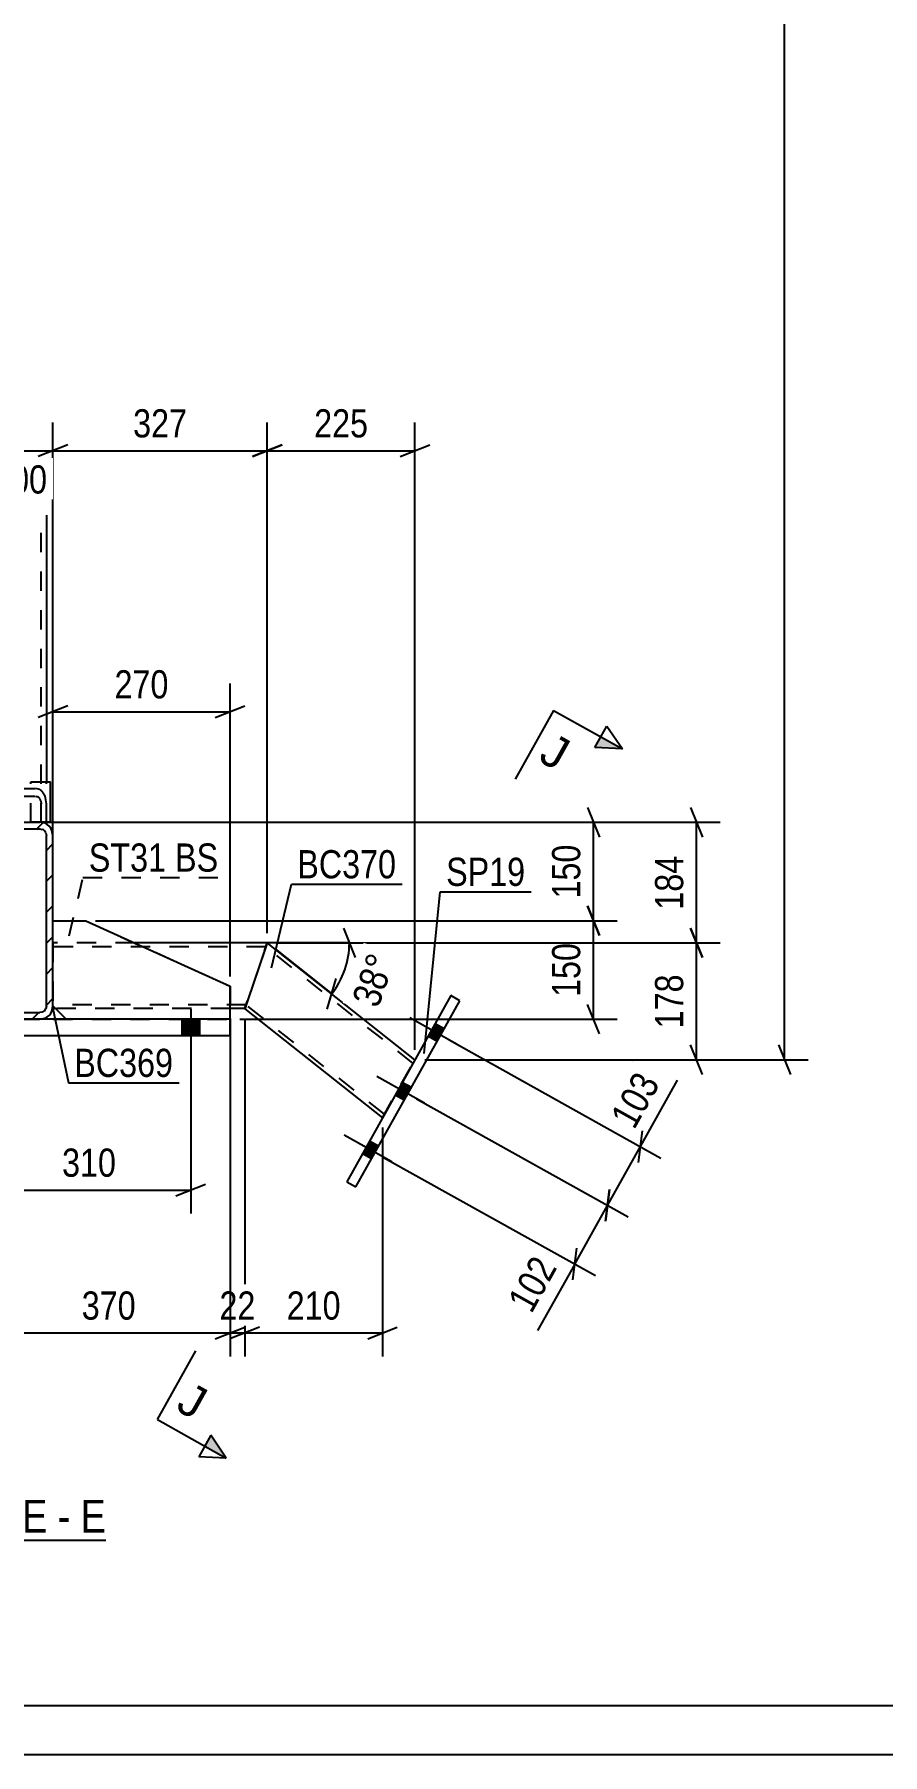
# Model space of a CAD drawing. Header units: millimetres. Extents: x -153 to 1036, y -682 to 159.
# Drawn here: x 205.1 to 291.3, y -682.1 to -507.3 of the extents above; entities that cross this region are included whole.
import ezdxf

# ---------------------------------------------------------------- set-up
doc = ezdxf.new("R2010")
doc.units = ezdxf.units.MM
doc.linetypes.add('DXK_LINE_DOT2', pattern=[3.9198, 1.9599, -1.9599])
doc.linetypes.add('DXK_LINE_DOT3', pattern=[5.9187, 2.979, -0.9799, 0.9799, -0.9799])
doc.styles.add('Arial', font='ARIAL.TTF', dxfattribs={"height": 0.2})
doc.styles.add('Arial Narrow', font='ARIALN.TTF', dxfattribs={"height": 0.2})

# ---------------------------------------------------------------- blocks, each defined once
blk = doc.blocks.new('Unknown-761548098-1163')
at = {"color": 5, "linetype": 'Continuous'}
for p, q in [((-147.81, -677.05), (1031.19, -677.05)), ((-152.81, -682.05), (1036.19, -682.05))]:
    blk.add_line(p, q, dxfattribs=at)
blk = doc.blocks.new('Unknown-761548098-15 - 20077')
at = {"color": 6, "linetype": 'Continuous'}
blk.add_line((184.76, -660.26), (212.4, -660.26), dxfattribs=at)
at = {"color": 0, "linetype": 'Continuous'}
for points in [[(202.86, -659.51), (202.86, -656.01), (184.76, -656.01), (184.76, -659.51)], [(206.47, -659.51), (206.47, -656.01), (203.91, -656.01), (203.91, -659.51)], [(208.8, -659.51), (208.8, -656.01), (207.52, -656.01), (207.52, -659.51)], [(212.4, -659.51), (212.4, -656.01), (209.85, -656.01), (209.85, -659.51)]]:
    blk.add_wipeout(points, dxfattribs=at)
at = {"color": 7, "linetype": 'Continuous', "style": 'Arial Narrow'}
for s, p in [('SECTION ', (184.76, -659.51)), ('E', (203.91, -659.51)), ('E', (209.85, -659.51)), ('-', (207.52, -659.51))]:
    blk.add_text(s, height=3.34, dxfattribs=at).set_placement(p)
blk = doc.blocks.new('Part-761548098-20105 - 20077')
at = {"color": 2, "linetype": 'Continuous'}
for p, q in [((194.37, -583.22), (194.37, -556.13)), ((206.37, -556.13), (206.37, -583.22))]:
    blk.add_line(p, q, dxfattribs=at)
at = {"color": 7, "linetype": 'DXK_LINE_DOT2'}
for p, q in [((194.9, -587.33), (194.9, -556.13)), ((205.83, -587.33), (205.83, -556.13)), ((194.37, -587.33), (194.37, -583.22)), ((206.37, -587.33), (206.37, -583.22)), ((194.45, -584.85), (194.37, -585.45)), ((194.9, -585.45), (194.94, -585.15)), ((195.43, -583.89), (195.02, -584.01)), ((195.23, -584.73), (195.43, -584.67)), ((195.43, -583.89), (205.3, -583.89)), ((195.43, -584.67), (205.3, -584.67)), ((205.71, -584.01), (205.3, -583.89)), ((205.3, -584.67), (205.5, -584.73)), ((205.79, -585.15), (205.83, -585.45)), ((206.37, -585.45), (206.29, -584.85)), ((194.37, -587.33), (206.37, -587.33))]:
    blk.add_line(p, q, dxfattribs=at)
for centre, radius, start, end in [((195.83, -585.18), 1.42, 124.4664, 166.7051), ((195.63, -585.31), 0.709, 124.4664, 166.7051), ((205.1, -585.31), 0.709, 13.2949, 55.5336), ((204.91, -585.18), 1.42, 13.2949, 55.5336)]:
    blk.add_arc(centre, radius, start, end, dxfattribs=at)
blk = doc.blocks.new('Part-761548098-20136 - 20077')
at = {"color": 7, "linetype": 'DXK_LINE_DOT2'}
for p, q in [((215.35, -599.59), (207.03, -599.59)), ((207.03, -599.66), (207.03, -599.59)), ((207.03, -599.59), (207.03, -606)), ((228.67, -599.99), (207.03, -599.99)), ((228.54, -600.39), (228.54, -600.39)), ((228.54, -600.39), (228.54, -600.39)), ((228.64, -600.09), (228.81, -599.59)), ((228.79, -599.66), (228.81, -599.59)), ((207.03, -605.86), (207.03, -605.83)), ((226.66, -605.86), (207.03, -605.86)), ((225.03, -606.26), (207.3, -606.26)), ((226.53, -606.26), (226.6, -606.04)), ((226.69, -605.77), (226.55, -606.2)), ((226.69, -605.78), (226.69, -605.77)), ((226.8, -605.47), (226.8, -605.46)), ((226.8, -605.46), (226.8, -605.47))]:
    blk.add_line(p, q, dxfattribs=at)
at = {"color": 2, "linetype": 'Continuous'}
for p, q in [((228.81, -599.59), (215.35, -599.59)), ((228.54, -600.39), (226.8, -605.46)), ((228.54, -600.39), (228.64, -600.09)), ((207.03, -606.2), (207.03, -606)), ((207.03, -606.26), (207.03, -606.2)), ((207.3, -606.26), (207.03, -606.26)), ((226.53, -606.26), (225.03, -606.26)), ((226.69, -605.77), (226.8, -605.47))]:
    blk.add_line(p, q, dxfattribs=at)
blk = doc.blocks.new('Part-761548098-20137 - 20077')
at = {"color": 2, "linetype": 'Continuous'}
for p, q in [((228.81, -599.58), (226.8, -605.47)), ((243.81, -611.45), (228.81, -599.58)), ((226.54, -606.21), (226.52, -606.27)), ((226.52, -606.27), (240.51, -617.35)), ((226.54, -606.21), (226.8, -605.47))]:
    blk.add_line(p, q, dxfattribs=at)
at = {"color": 7, "linetype": 'DXK_LINE_DOT2'}
for p, q in [((243.61, -611.81), (228.68, -599.99)), ((226.8, -605.47), (226.6, -606.04)), ((240.71, -616.99), (226.66, -605.87)), ((240.51, -617.35), (243.81, -611.45))]:
    blk.add_line(p, q, dxfattribs=at)
blk = doc.blocks.new('Part-761548098-20140 - 20077')
at = {"color": 2, "linetype": 'Continuous'}
for p, q in [((247.44, -604.94), (236.88, -623.86)), ((237.81, -624.38), (248.37, -605.46)), ((248.37, -605.46), (247.44, -604.94)), ((236.88, -623.86), (237.81, -624.38))]:
    blk.add_line(p, q, dxfattribs=at)
blk = doc.blocks.new('Part-761548098-20144 - 20077')
at = {"linetype": 'Continuous'}
h = blk.add_hatch(dxfattribs=at)
h.set_pattern_fill('', scale=0.7, style=0, pattern_type=0)
h.set_pattern_definition([(45, (193.6996, -605.995), (-1.57154, 1.57154), [])])
h.paths.add_polyline_path([(193.7, -588.66), (193.7, -606), (193.8, -606.51), (194.09, -606.94), (194.52, -607.23), (195.03, -607.33), (205.7, -607.33), (206.21, -607.23), (206.64, -606.94), (206.93, -606.51), (207.03, -606), (207.03, -588.66), (206.93, -588.15), (206.64, -587.72), (206.21, -587.43), (205.7, -587.33), (195.03, -587.33), (194.52, -587.43), (194.09, -587.72), (193.8, -588.15)])
h.paths.add_polyline_path([(194.56, -588.19), (194.78, -588.05), (195.03, -588), (205.7, -588), (205.95, -588.05), (206.17, -588.19), (206.32, -588.41), (206.37, -588.66), (206.37, -606), (206.32, -606.25), (206.17, -606.47), (205.95, -606.61), (205.7, -606.66), (195.03, -606.66), (194.78, -606.61), (194.56, -606.47), (194.42, -606.25), (194.37, -606), (194.37, -588.66), (194.42, -588.41)])
blk.add_hatch(color=30, dxfattribs=at).paths.add_polyline_path([(200.37, -597.43, -1), (200.37, -597.23, -1)])
at = {"color": 2, "linetype": 'Continuous'}
for p, q in [((193.8, -588.15), (193.7, -588.66)), ((193.7, -606), (193.7, -588.66)), ((194.37, -588.66), (194.42, -588.41)), ((194.37, -606), (194.37, -588.66)), ((195.03, -587.33), (194.52, -587.43)), ((194.78, -588.05), (195.03, -588)), ((195.03, -587.33), (205.7, -587.33)), ((195.03, -588), (205.7, -588)), ((206.21, -587.43), (205.7, -587.33)), ((205.7, -588), (205.95, -588.05)), ((206.32, -588.41), (206.37, -588.66)), ((206.37, -606), (206.37, -588.66)), ((207.03, -588.66), (206.93, -588.15)), ((207.03, -606), (207.03, -588.66)), ((193.7, -606), (193.8, -606.51)), ((194.42, -606.25), (194.37, -606)), ((206.37, -606), (206.32, -606.25)), ((206.93, -606.51), (207.03, -606)), ((194.52, -607.23), (195.03, -607.33)), ((195.03, -606.66), (194.78, -606.61)), ((195.03, -606.66), (205.7, -606.66)), ((195.03, -607.33), (205.7, -607.33)), ((205.95, -606.61), (205.7, -606.66)), ((205.7, -607.33), (206.21, -607.23))]:
    blk.add_line(p, q, dxfattribs=at)
at = {"color": 7, "linetype": 'DXK_LINE_DOT3'}
blk.add_line((200.37, -597.33), (200.37, -597.33), dxfattribs=at)
at = {"color": 30, "linetype": 'DXK_LINE_DOT3'}
blk.add_line((200.37, -597.33), (200.37, -597.33), dxfattribs=at)
at = {"color": 30, "linetype": 'Continuous'}
blk.add_circle((200.37, -597.33), 0.1, dxfattribs=at)
at = {"color": 2, "linetype": 'Continuous'}
for centre, radius, start, end in [((195.03, -588.66), 1.33, 112.5, 157.5), ((195.03, -588.66), 0.667, 112.5, 157.5), ((205.7, -588.66), 0.667, 22.5, 67.5), ((205.7, -588.66), 1.33, 22.5, 67.5), ((195.03, -606), 0.667, 202.5, 247.5), ((205.7, -606), 0.667, 292.5, 337.5), ((195.03, -606), 1.33, 202.5, 247.5), ((205.7, -606), 1.33, 292.5, 337.5)]:
    blk.add_arc(centre, radius, start, end, dxfattribs=at)
blk = doc.blocks.new('Part-761548098-20182 - 20077')
at = {"color": 2, "linetype": 'Continuous'}
for p, q in [((175.7, -607.33), (195.03, -607.33)), ((175.7, -607.33), (175.7, -608.99)), ((225.03, -607.33), (205.7, -607.33)), ((225.03, -608.99), (225.03, -607.33)), ((175.7, -608.99), (225.03, -608.99))]:
    blk.add_line(p, q, dxfattribs=at)
at = {"color": 7, "linetype": 'DXK_LINE_DOT2'}
for p, q in [((175.7, -607.33), (225.03, -607.33)), ((205.7, -607.33), (195.03, -607.33)), ((175.7, -608.99), (225.03, -608.99))]:
    blk.add_line(p, q, dxfattribs=at)
blk = doc.blocks.new('Part-761548098-20183 - 20077')
at = {"color": 7, "linetype": 'DXK_LINE_DOT2'}
for p, q in [((207.03, -605.99), (207.03, -597.33)), ((207.03, -597.33), (210.37, -597.33)), ((210.37, -597.33), (225.03, -603.99)), ((225.03, -603.99), (225.03, -607.33)), ((208.37, -607.33), (207.03, -605.99)), ((225.03, -607.33), (208.37, -607.33))]:
    blk.add_line(p, q, dxfattribs=at)
blk = doc.blocks.new('Part-761548098-20184 - 20077')
at = {"color": 7, "linetype": 'DXK_LINE_DOT2'}
for p, q in [((207.03, -605.99), (207.03, -597.33)), ((207.03, -597.33), (210.37, -597.33)), ((210.37, -597.33), (225.03, -603.99)), ((225.03, -603.99), (225.03, -607.33)), ((208.37, -607.33), (207.03, -605.99)), ((225.03, -607.33), (208.37, -607.33))]:
    blk.add_line(p, q, dxfattribs=at)
blk = doc.blocks.new('Part-761548098-20185 - 20077')
at = {"color": 2, "linetype": 'Continuous'}
for p, q in [((207.03, -597.33), (210.37, -597.33)), ((210.37, -597.33), (225.03, -603.99)), ((225.03, -607.33), (225.03, -603.99)), ((208.37, -607.33), (207.03, -605.99))]:
    blk.add_line(p, q, dxfattribs=at)
at = {"color": 7, "linetype": 'DXK_LINE_DOT2'}
for p, q in [((207.03, -605.99), (207.03, -597.33)), ((225.03, -607.33), (208.37, -607.33))]:
    blk.add_line(p, q, dxfattribs=at)
blk = doc.blocks.new('Part-761548098-20192 - 20077')
at = {"color": 2, "linetype": 'Continuous'}
for p, q in [((204.77, -583.23), (206.77, -583.22)), ((206.77, -587.33), (206.77, -583.22)), ((206.77, -587.33), (205.7, -587.33))]:
    blk.add_line(p, q, dxfattribs=at)
at = {"color": 7, "linetype": 'DXK_LINE_DOT2'}
for p, q in [((204.77, -587.33), (204.77, -583.23)), ((205.7, -587.33), (204.77, -587.33))]:
    blk.add_line(p, q, dxfattribs=at)
blk = doc.blocks.new('Bolt-761548098-20224 - 20077')
at = {"linetype": 'Continuous'}
for points in [[(246.07, -609.59), (246.78, -608.31), (245.85, -607.79), (245.13, -609.07)], [(246.07, -609.59), (246.78, -608.31), (245.85, -607.79), (245.13, -609.07)], [(246.07, -609.59), (246.78, -608.31), (245.85, -607.79), (245.13, -609.07)], [(242.73, -615.56), (243.45, -614.28), (242.52, -613.76), (241.8, -615.04)], [(242.73, -615.56), (243.45, -614.28), (242.52, -613.76), (241.8, -615.04)], [(239.4, -621.53), (240.12, -620.25), (239.19, -619.73), (238.47, -621.01)], [(239.4, -621.53), (240.12, -620.25), (239.19, -619.73), (238.47, -621.01)], [(239.4, -621.53), (240.12, -620.25), (239.19, -619.73), (238.47, -621.01)]]:
    blk.add_hatch(color=1, dxfattribs=at).paths.add_polyline_path(points)
at = {"color": 1, "linetype": 'Continuous'}
for p, q in [((248.11, -609.9), (243.28, -607.2)), ((248.11, -609.9), (243.28, -607.2)), ((248.11, -609.9), (243.28, -607.2)), ((246.78, -608.31), (245.85, -607.79)), ((246.78, -608.31), (245.85, -607.79)), ((246.78, -608.31), (245.85, -607.79)), ((246.07, -609.59), (245.13, -609.07)), ((246.07, -609.59), (245.13, -609.07)), ((246.07, -609.59), (245.13, -609.07)), ((244.78, -615.86), (239.95, -613.17)), ((244.78, -615.86), (239.95, -613.17)), ((242.73, -615.56), (241.8, -615.04)), ((242.73, -615.56), (241.8, -615.04)), ((243.45, -614.28), (242.52, -613.76)), ((243.45, -614.28), (242.52, -613.76)), ((241.45, -621.83), (236.62, -619.13)), ((241.45, -621.83), (236.62, -619.13)), ((241.45, -621.83), (236.62, -619.13)), ((240.12, -620.25), (239.19, -619.73)), ((240.12, -620.25), (239.19, -619.73)), ((240.12, -620.25), (239.19, -619.73)), ((239.4, -621.53), (238.47, -621.01)), ((239.4, -621.53), (238.47, -621.01)), ((239.4, -621.53), (238.47, -621.01))]:
    blk.add_line(p, q, dxfattribs=at)
blk = doc.blocks.new('Bolt-761548098-20231 - 20077')
at = {"linetype": 'Continuous'}
blk.add_hatch(color=1, dxfattribs=at).paths.add_polyline_path([(220.13, -608.99), (221.93, -608.99), (221.93, -607.33), (220.13, -607.33)])
blk.add_hatch(color=1, dxfattribs=at).paths.add_polyline_path([(220.13, -608.99), (221.93, -608.99), (221.93, -607.33), (220.13, -607.33)])
blk.add_hatch(color=1, dxfattribs=at).paths.add_polyline_path([(220.13, -608.99), (221.93, -608.99), (221.93, -607.33), (220.13, -607.33)])
at = {"color": 1, "linetype": 'Continuous'}
for p, q in [((221.03, -606.33), (221.03, -613.33)), ((221.03, -606.33), (221.03, -613.33)), ((221.03, -606.33), (221.03, -613.33)), ((220.13, -607.33), (220.13, -608.99)), ((220.13, -607.33), (220.13, -608.99)), ((220.13, -607.33), (220.13, -608.99)), ((221.93, -607.33), (221.93, -608.99)), ((221.93, -607.33), (221.93, -608.99)), ((221.93, -607.33), (221.93, -608.99))]:
    blk.add_line(p, q, dxfattribs=at)
blk = doc.blocks.new('StraightDimension-761548098-24187 - 20077')
at = {"color": 7, "linetype": 'Continuous'}
for p, q in [((271.81, -585.83), (273.01, -588.83)), ((206.23, -587.33), (274.81, -587.33)), ((272.41, -599.58), (272.41, -587.33)), ((273.01, -601.08), (271.81, -598.08)), ((229.81, -599.58), (274.81, -599.58))]:
    blk.add_line(p, q, dxfattribs=at)
at = {"color": 0}
blk.add_wipeout([(271.66, -590.11), (267.46, -590.11), (267.46, -596.8), (271.66, -596.8)], dxfattribs=at)
at = {"color": 3, "style": 'Arial Narrow'}
blk.add_text('184', height=2.863, rotation=90.0002, dxfattribs=at).set_placement((271.06, -596.2))
blk = doc.blocks.new('StraightDimension-761548098-22059 - 20077')
at = {"color": 7, "linetype": 'Continuous'}
for p, q in [((247.3, -609.44), (268.8, -621.45)), ((243.96, -615.41), (265.47, -627.42)), ((266.91, -618.68), (266.5, -621.89)), ((263.38, -626.25), (266.71, -620.28)), ((263.17, -627.85), (263.58, -624.65))]:
    blk.add_line(p, q, dxfattribs=at)
at = {"color": 0}
blk.add_wipeout([(269.57, -613.62), (265.9, -611.58), (262.64, -617.41), (266.31, -619.46)], dxfattribs=at)
at = {"color": 7, "linetype": 'Continuous'}
blk.add_line((266.71, -620.28), (270.48, -613.53), dxfattribs=at)
blk.add_line((266.71, -620.28), (270.48, -613.53), dxfattribs=at)
at = {"color": 3, "style": 'Arial Narrow'}
blk.add_text('103', height=2.863, rotation=60.8195, dxfattribs=at).set_placement((266.08, -618.64))
blk = doc.blocks.new('StraightDimension-761548098-22060 - 20077')
at = {"color": 7, "linetype": 'Continuous'}
for p, q in [((243.96, -615.41), (265.47, -627.42)), ((240.63, -621.37), (262.14, -633.39)), ((263.58, -624.65), (263.17, -627.85)), ((260.04, -632.22), (263.38, -626.25)), ((259.84, -633.82), (260.25, -630.61))]:
    blk.add_line(p, q, dxfattribs=at)
at = {"color": 0}
blk.add_wipeout([(259.13, -632.31), (255.47, -630.26), (252.21, -636.1), (255.87, -638.14)], dxfattribs=at)
at = {"color": 7, "linetype": 'Continuous'}
blk.add_line((260.04, -632.22), (256.27, -638.97), dxfattribs=at)
blk.add_line((260.04, -632.22), (256.27, -638.97), dxfattribs=at)
at = {"color": 3, "style": 'Arial Narrow'}
blk.add_text('102', height=2.863, rotation=60.8195, dxfattribs=at).set_placement((255.64, -637.33))
blk = doc.blocks.new('StraightDimension-761548098-22196 - 20077')
at = {"color": 7, "linetype": 'Continuous'}
for p, q in [((226.52, -607.27), (226.52, -641.61)), ((240.51, -618.35), (240.51, -641.61)), ((228.02, -638.61), (225.02, -639.81)), ((226.52, -639.21), (240.51, -639.21)), ((239.01, -639.81), (242.01, -638.61))]:
    blk.add_line(p, q, dxfattribs=at)
at = {"color": 0}
blk.add_wipeout([(236.86, -638.46), (236.86, -634.26), (230.18, -634.26), (230.18, -638.46)], dxfattribs=at)
at = {"color": 3, "style": 'Arial Narrow'}
blk.add_text('210', height=2.863, dxfattribs=at).set_placement((230.78, -637.86))
blk = doc.blocks.new('StraightDimension-761548098-22197 - 20077')
at = {"color": 7, "linetype": 'Continuous'}
for p, q in [((225.03, -607.26), (225.03, -641.61)), ((226.52, -607.27), (226.52, -641.61)), ((223.53, -639.81), (226.53, -638.61)), ((228.02, -638.61), (225.02, -639.81)), ((225.03, -639.21), (226.52, -639.21))]:
    blk.add_line(p, q, dxfattribs=at)
at = {"color": 0}
blk.add_wipeout([(228.21, -638.46), (228.21, -634.26), (223.35, -634.26), (223.35, -638.46)], dxfattribs=at)
at = {"color": 3, "style": 'Arial Narrow'}
blk.add_text('22', height=2.863, dxfattribs=at).set_placement((223.95, -637.86))
blk = doc.blocks.new('StraightDimension-761548098-22198 - 20077')
at = {"color": 7, "linetype": 'Continuous'}
for p, q in [((200.37, -598.33), (200.37, -641.61)), ((225.03, -607.26), (225.03, -641.61)), ((201.87, -638.61), (198.87, -639.81)), ((200.37, -639.21), (225.03, -639.21)), ((223.53, -639.81), (226.53, -638.61))]:
    blk.add_line(p, q, dxfattribs=at)
at = {"color": 0}
blk.add_wipeout([(216.04, -638.46), (216.04, -634.26), (209.36, -634.26), (209.36, -638.46)], dxfattribs=at)
at = {"color": 3, "style": 'Arial Narrow'}
blk.add_text('370', height=2.863, dxfattribs=at).set_placement((209.96, -637.86))
blk = doc.blocks.new('StraightDimension-761548098-22759 - 20077')
at = {"color": 7, "linetype": 'Continuous'}
for p, q in [((228.81, -598.58), (228.81, -546.72)), ((243.81, -610.45), (243.81, -546.72)), ((230.31, -548.97), (227.31, -550.17)), ((228.81, -549.57), (243.81, -549.57)), ((242.31, -550.17), (245.31, -548.97))]:
    blk.add_line(p, q, dxfattribs=at)
at = {"color": 0}
blk.add_wipeout([(239.65, -548.82), (239.65, -544.62), (232.97, -544.62), (232.97, -548.82)], dxfattribs=at)
at = {"color": 3, "style": 'Arial Narrow'}
blk.add_text('225', height=2.863, dxfattribs=at).set_placement((233.57, -548.22))
blk = doc.blocks.new('StraightDimension-761548098-22760 - 20077')
at = {"color": 7, "linetype": 'Continuous'}
for p, q in [((207.03, -598.59), (207.03, -546.72)), ((228.81, -598.58), (228.81, -546.72)), ((208.53, -548.97), (205.53, -550.17)), ((207.03, -549.57), (228.81, -549.57)), ((227.31, -550.17), (230.31, -548.97))]:
    blk.add_line(p, q, dxfattribs=at)
at = {"color": 0}
blk.add_wipeout([(221.27, -548.82), (221.27, -544.62), (214.58, -544.62), (214.58, -548.82)], dxfattribs=at)
at = {"color": 3, "style": 'Arial Narrow'}
blk.add_text('327', height=2.863, dxfattribs=at).set_placement((215.18, -548.22))
blk = doc.blocks.new('StraightDimension-761548098-22761 - 20077')
at = {"color": 7, "linetype": 'Continuous'}
for p, q in [((200.37, -596.33), (200.37, -547.17)), ((207.03, -598.59), (207.03, -547.17)), ((198.87, -550.17), (201.87, -548.97)), ((200.37, -549.57), (207.03, -549.57)), ((208.53, -548.97), (205.53, -550.17))]:
    blk.add_line(p, q, dxfattribs=at)
at = {"color": 0}
blk.add_wipeout([(207.04, -554.52), (207.04, -550.32), (200.36, -550.32), (200.36, -554.52)], dxfattribs=at)
at = {"color": 3, "style": 'Arial Narrow'}
blk.add_text('100', height=2.863, dxfattribs=at).set_placement((200.96, -553.92))
blk = doc.blocks.new('StraightDimension-761548098-23443 - 20077')
at = {"color": 7, "linetype": 'Continuous'}
for p, q in [((200.37, -598.33), (200.37, -627.09)), ((221.03, -609.99), (221.03, -627.09)), ((201.87, -624.09), (198.87, -625.29)), ((200.37, -624.69), (221.03, -624.69)), ((219.53, -625.29), (222.53, -624.09))]:
    blk.add_line(p, q, dxfattribs=at)
at = {"color": 0}
blk.add_wipeout([(214.04, -623.94), (214.04, -619.74), (207.36, -619.74), (207.36, -623.94)], dxfattribs=at)
at = {"color": 3, "style": 'Arial Narrow'}
blk.add_text('310', height=2.863, dxfattribs=at).set_placement((207.96, -623.34))
blk = doc.blocks.new('StraightDimension-761548098-23586 - 20077')
at = {"color": 7, "linetype": 'Continuous'}
for p, q in [((207.03, -596.33), (207.03, -573.24)), ((225.03, -602.99), (225.03, -573.24)), ((208.53, -575.49), (205.53, -576.69)), ((207.03, -576.09), (225.03, -576.09)), ((223.53, -576.69), (226.53, -575.49))]:
    blk.add_line(p, q, dxfattribs=at)
at = {"color": 0}
blk.add_wipeout([(219.38, -575.34), (219.38, -571.14), (212.69, -571.14), (212.69, -575.34)], dxfattribs=at)
at = {"color": 3, "style": 'Arial Narrow'}
blk.add_text('270', height=2.863, dxfattribs=at).set_placement((213.29, -574.74))
blk = doc.blocks.new('StraightDimension-761548098-23678 - 20077')
at = {"color": 7, "linetype": 'Continuous'}
for p, q in [((261.35, -585.83), (262.55, -588.83)), ((206.83, -587.33), (264.35, -587.33)), ((261.95, -597.33), (261.95, -587.33)), ((262.55, -598.83), (261.35, -595.83)), ((211.37, -597.33), (264.35, -597.33))]:
    blk.add_line(p, q, dxfattribs=at)
at = {"color": 0}
blk.add_wipeout([(261.2, -588.99), (257, -588.99), (257, -595.67), (261.2, -595.67)], dxfattribs=at)
at = {"color": 3, "style": 'Arial Narrow'}
blk.add_text('150', height=2.863, rotation=90.0002, dxfattribs=at).set_placement((260.6, -595.07))
blk = doc.blocks.new('StraightDimension-761548098-23679 - 20077')
at = {"color": 7, "linetype": 'Continuous'}
for p, q in [((261.35, -595.83), (262.55, -598.83)), ((211.37, -597.33), (264.35, -597.33)), ((261.95, -607.33), (261.95, -597.33)), ((262.55, -608.83), (261.35, -605.83)), ((226.03, -607.33), (264.35, -607.33))]:
    blk.add_line(p, q, dxfattribs=at)
at = {"color": 0}
blk.add_wipeout([(261.2, -598.99), (257, -598.99), (257, -605.67), (261.2, -605.67)], dxfattribs=at)
at = {"color": 3, "style": 'Arial Narrow'}
blk.add_text('150', height=2.863, rotation=90.0002, dxfattribs=at).set_placement((260.6, -605.07))
blk = doc.blocks.new('StraightDimension-761548098-23836 - 20077')
at = {"color": 7, "linetype": 'Continuous'}
for p, q in [((281.35, -611.45), (281.35, -381.79)), ((280.75, -609.95), (281.95, -612.95)), ((244.81, -611.45), (283.75, -611.45))]:
    blk.add_line(p, q, dxfattribs=at)
blk = doc.blocks.new('StraightDimension-761548098-24188 - 20077')
at = {"color": 7, "linetype": 'Continuous'}
for p, q in [((271.81, -598.08), (273.01, -601.08)), ((229.81, -599.58), (274.81, -599.58)), ((272.41, -611.45), (272.41, -599.58)), ((273.01, -612.95), (271.81, -609.95)), ((244.81, -611.45), (274.81, -611.45))]:
    blk.add_line(p, q, dxfattribs=at)
at = {"color": 0}
blk.add_wipeout([(271.66, -602.18), (267.46, -602.18), (267.46, -608.86), (271.66, -608.86)], dxfattribs=at)
at = {"color": 3, "style": 'Arial Narrow'}
blk.add_text('178', height=2.863, rotation=90.0002, dxfattribs=at).set_placement((271.06, -608.26))
blk = doc.blocks.new('AngleDimension-761548098-24235 - 20077')
at = {"color": 7, "linetype": 'Continuous'}
for p, q in [((236.55, -598.08), (237.75, -601.08)), ((237.15, -599.58), (228.81, -599.58)), ((235.35, -604.76), (228.81, -599.58)), ((229.6, -600.2), (235.35, -604.76)), ((234.89, -606.31), (235.81, -603.21))]:
    blk.add_line(p, q, dxfattribs=at)
blk.add_arc((228.81, -599.58), 8.34, 321.6334, 360, dxfattribs=at)
at = {"color": 0}
blk.add_wipeout([(242.57, -600.95), (238.6, -599.57), (236.48, -605.67), (240.44, -607.05)], dxfattribs=at)
at = {"color": 3, "style": 'Arial Narrow'}
blk.add_text('38°', height=2.863, rotation=70.8176, dxfattribs=at).set_placement((240.07, -606.29))
blk = doc.blocks.new('Mark-761548098-24370 - 20077')
at = {"color": 0}
blk.add_wipeout([(219.25, -613.2), (219.25, -610.2), (209.2, -610.2), (209.2, -613.2)], dxfattribs=at)
blk.add_wipeout([(219.25, -613.2), (219.25, -610.2), (209.2, -610.2), (209.2, -613.2)], dxfattribs=at)
at = {"color": 30, "linetype": 'Continuous'}
for p, q in [((207.03, -606.26), (208.6, -613.8)), ((208.6, -613.8), (219.85, -613.8))]:
    blk.add_line(p, q, dxfattribs=at)
at = {"color": 3, "style": 'Arial Narrow'}
blk.add_text('BC369', height=2.863, dxfattribs=at).set_placement((209.2, -613.2))
blk = doc.blocks.new('Mark-761548098-24285 - 20077')
at = {"color": 0}
blk.add_wipeout([(255.02, -593.79), (255.02, -590.79), (246.98, -590.79), (246.98, -593.79)], dxfattribs=at)
blk.add_wipeout([(255.02, -593.79), (255.02, -590.79), (246.98, -590.79), (246.98, -593.79)], dxfattribs=at)
at = {"color": 30, "linetype": 'Continuous'}
for p, q in [((244.76, -610.83), (246.38, -594.39)), ((246.38, -594.39), (255.62, -594.39))]:
    blk.add_line(p, q, dxfattribs=at)
at = {"color": 3, "style": 'Arial Narrow'}
blk.add_text('SP19', height=2.863, dxfattribs=at).set_placement((246.98, -593.79))
blk = doc.blocks.new('Mark-761548098-24276 - 20077')
at = {"color": 0}
blk.add_wipeout([(241.91, -593.02), (241.91, -590.02), (231.86, -590.02), (231.86, -593.02)], dxfattribs=at)
blk.add_wipeout([(241.91, -593.02), (241.91, -590.02), (231.86, -590.02), (231.86, -593.02)], dxfattribs=at)
at = {"color": 30, "linetype": 'Continuous'}
for p, q in [((229.25, -602.13), (231.26, -593.62)), ((231.26, -593.62), (242.51, -593.62))]:
    blk.add_line(p, q, dxfattribs=at)
at = {"color": 3, "style": 'Arial Narrow'}
blk.add_text('BC370', height=2.863, dxfattribs=at).set_placement((231.86, -593.02))
blk = doc.blocks.new('MarkSet-761548098-24355 - 20077')
at = {"color": 0}
for points in [[(218.54, -592.34), (218.54, -589.34), (210.68, -589.34), (210.68, -592.34)], [(223.82, -592.34), (223.82, -589.34), (219.44, -589.34), (219.44, -592.34)]]:
    blk.add_wipeout(points, dxfattribs=at)
for points in [[(218.54, -592.34), (218.54, -589.34), (210.68, -589.34), (210.68, -592.34)], [(223.82, -592.34), (223.82, -589.34), (219.44, -589.34), (219.44, -592.34)]]:
    blk.add_wipeout(points, dxfattribs=at)
at = {"color": 30, "linetype": 'DXK_LINE_DOT2'}
for p, q in [((208.69, -598.87), (210.08, -592.94)), ((210.08, -592.94), (224.42, -592.94))]:
    blk.add_line(p, q, dxfattribs=at)
at = {"color": 3, "style": 'Arial Narrow'}
for s, p in [('ST31', (210.68, -592.34)), ('BS', (219.44, -592.34))]:
    blk.add_text(s, height=2.863, dxfattribs=at).set_placement(p)
blk = doc.blocks.new('SectionMark-761548098-26332 - 20077')
at = {"linetype": 'Continuous'}
for points in [[(262.1, -579.73), (262.71, -578.64), (264.89, -579.86)], [(222.46, -650.7), (223.07, -649.61), (224.64, -651.92)]]:
    blk.add_hatch(color=6, dxfattribs=at).paths.add_polyline_path(points)
at = {"color": 6, "linetype": 'Continuous'}
for p, q in [((262.1, -579.73), (263.32, -577.55)), ((263.32, -577.55), (264.89, -579.86)), ((264.89, -579.86), (262.1, -579.73)), ((223.07, -649.61), (221.85, -651.79)), ((224.64, -651.92), (223.07, -649.61)), ((224.64, -651.92), (221.85, -651.79))]:
    blk.add_line(p, q, dxfattribs=at)
at = {"color": 0, "linetype": 'Continuous'}
for points in [[(258.26, -582.17), (259.96, -579.11), (257.92, -577.97), (256.22, -581.03)], [(221.42, -648.12), (223.13, -645.06), (221.09, -643.92), (219.38, -646.98)]]:
    blk.add_wipeout(points, dxfattribs=at)
at = {"color": 6, "linetype": 'Continuous'}
for p, q in [((257.9, -575.96), (254, -582.94)), ((257.9, -575.96), (264.89, -579.86)), ((217.66, -648.02), (221.56, -641.04)), ((217.66, -648.02), (224.64, -651.92))]:
    blk.add_line(p, q, dxfattribs=at)
at = {"color": 3, "linetype": 'Continuous', "style": 'Arial'}
for p in [(256.22, -581.03), (219.38, -646.98)]:
    blk.add_text('J', height=3.34, rotation=-29.1807, dxfattribs=at).set_placement(p)

msp = doc.modelspace()

# ---------------------------------------------------------------- block references
for name in ['Unknown-761548098-1163', 'Part-761548098-20105 - 20077', 'Part-761548098-20192 - 20077', 'Part-761548098-20144 - 20077', 'Part-761548098-20183 - 20077', 'Part-761548098-20184 - 20077', 'Part-761548098-20185 - 20077', 'Part-761548098-20136 - 20077', 'Part-761548098-20137 - 20077', 'Bolt-761548098-20231 - 20077', 'Part-761548098-20140 - 20077', 'Part-761548098-20182 - 20077', 'Bolt-761548098-20224 - 20077']:
    msp.add_blockref(name, (0, 0))

# ---------------------------------------------------------------- next in the draw order: block references
for name in ['StraightDimension-761548098-24187 - 20077', 'StraightDimension-761548098-22059 - 20077', 'Unknown-761548098-15 - 20077']:
    msp.add_blockref(name, (0, 0))

# ---------------------------------------------------------------- next in the draw order: block references
msp.add_blockref('StraightDimension-761548098-22060 - 20077', (0, 0))

# ---------------------------------------------------------------- next in the draw order: block references
msp.add_blockref('StraightDimension-761548098-22196 - 20077', (0, 0))

# ---------------------------------------------------------------- next in the draw order: block references
msp.add_blockref('StraightDimension-761548098-22197 - 20077', (0, 0))

# ---------------------------------------------------------------- next in the draw order: block references
msp.add_blockref('StraightDimension-761548098-22198 - 20077', (0, 0))

# ---------------------------------------------------------------- next in the draw order: block references
msp.add_blockref('StraightDimension-761548098-22759 - 20077', (0, 0))

# ---------------------------------------------------------------- next in the draw order: block references
msp.add_blockref('StraightDimension-761548098-22760 - 20077', (0, 0))

# ---------------------------------------------------------------- next in the draw order: block references
msp.add_blockref('StraightDimension-761548098-22761 - 20077', (0, 0))

# ---------------------------------------------------------------- next in the draw order: block references
msp.add_blockref('StraightDimension-761548098-23443 - 20077', (0, 0))

# ---------------------------------------------------------------- next in the draw order: block references
msp.add_blockref('StraightDimension-761548098-23586 - 20077', (0, 0))

# ---------------------------------------------------------------- next in the draw order: block references
msp.add_blockref('StraightDimension-761548098-23678 - 20077', (0, 0))

# ---------------------------------------------------------------- next in the draw order: block references
msp.add_blockref('StraightDimension-761548098-23679 - 20077', (0, 0))

# ---------------------------------------------------------------- next in the draw order: block references
for name in ['StraightDimension-761548098-23836 - 20077', 'MarkSet-761548098-24355 - 20077', 'Mark-761548098-24370 - 20077']:
    msp.add_blockref(name, (0, 0))

# ---------------------------------------------------------------- next in the draw order: block references
msp.add_blockref('StraightDimension-761548098-24188 - 20077', (0, 0))

# ---------------------------------------------------------------- next in the draw order: block references
for name in ['Mark-761548098-24285 - 20077', 'AngleDimension-761548098-24235 - 20077']:
    msp.add_blockref(name, (0, 0))

# ---------------------------------------------------------------- next in the draw order: block references
msp.add_blockref('Mark-761548098-24276 - 20077', (0, 0))

# ---------------------------------------------------------------- next in the draw order: block references
msp.add_blockref('SectionMark-761548098-26332 - 20077', (0, 0))

doc.saveas('drawing.dxf')
